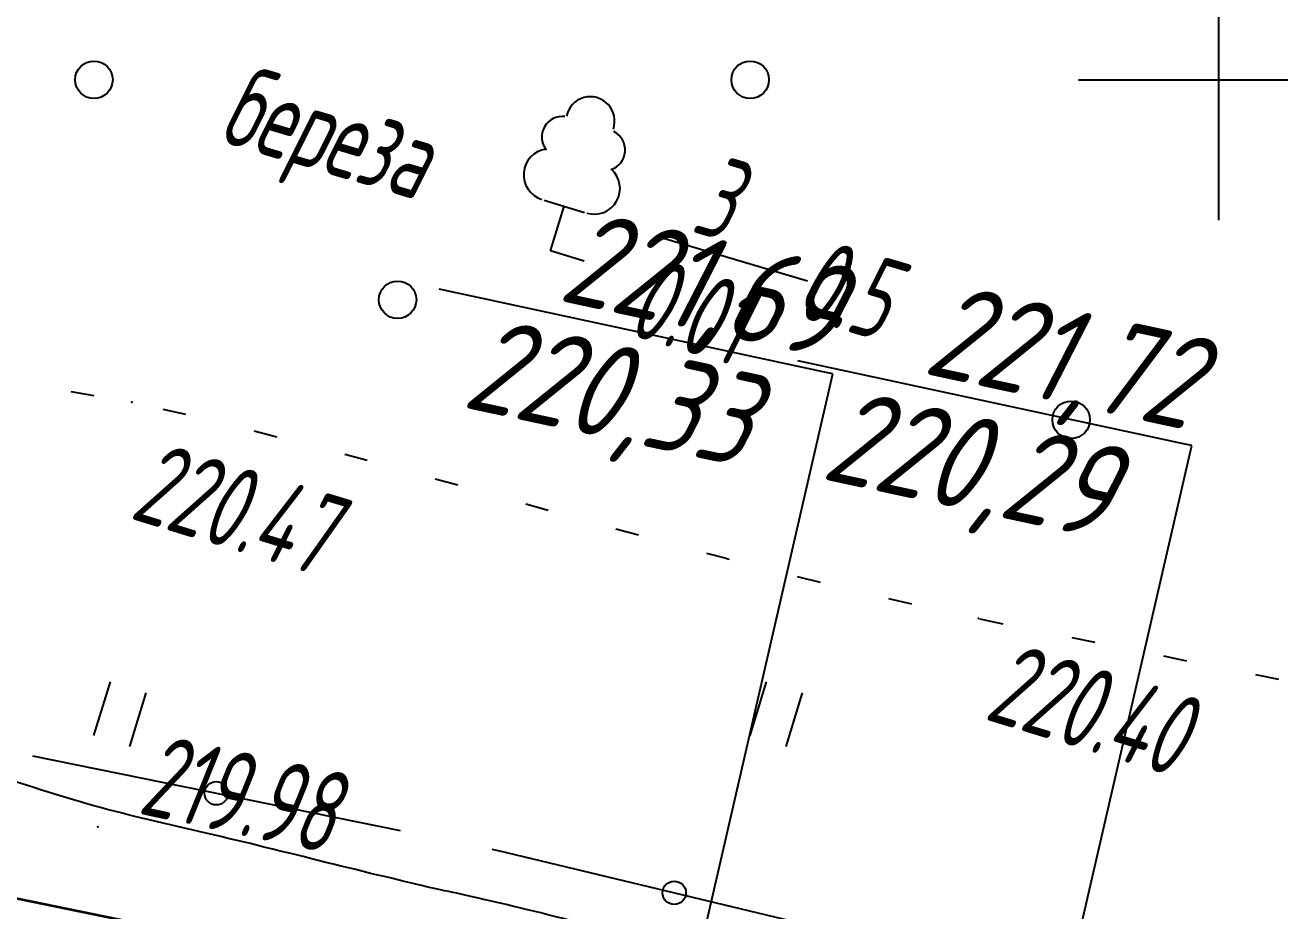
# Model space of a CAD drawing. Header units: millimetres. Extents: x -1799 to 6962, y -1020 to 4121.
# Drawn here: x 943.4 to 997, y 3043.2 to 3081 of the extents above; entities that cross this region are included whole.
import ezdxf
from ezdxf import colors
from ezdxf.entities.mleader import LeaderData, LeaderLine
from ezdxf.math import Vec2, Vec3

# ---------------------------------------------------------------- set-up
doc = ezdxf.new("R2010")
doc.units = ezdxf.units.MM
doc.linetypes.add('CONTI', pattern=[0])
doc.layers.add('10', color=1, linetype='Continuous', lineweight=35)
doc.layers.add('Отметки', color=5, linetype='Continuous', lineweight=30)
for name, color, linetype in [('GOR_BDEFAULT', 212, 'CONTI'), ('NAD_MDEFAULT', 7, 'CONTI'), ('PI_OTDEFAULT', 172, 'CONTI'), ('PI_TTDEFAULT', 5, 'CONTI'), ('PLN_O', 7, 'CONTI'), ('SETKR', 2, 'CONTI'), ('SIT_LDEFAULT', 7, 'CONTI'), ('USLZNDEFAULT', 7, 'CONTI'), ('ZAPSKDEFAULT', 7, 'CONTI')]:
    doc.layers.add(name, color=color, linetype=linetype)
doc.styles.add('eskd', font='spds.shx', dxfattribs={"width": 1.2, "oblique": 15})
doc.styles.add('ГОСТ', font='', dxfattribs={"oblique": 15, "height": 4})
doc.styles.get('ГОСТ').set_extended_font_data('GOST type A')

# ---------------------------------------------------------------- blocks, each defined once
blk = doc.blocks.new('BL_333')
at = {"color": 0}
for p, q in [((0, -6), (0, 6)), ((-6, 0), (6, 0))]:
    blk.add_line(p, q, dxfattribs=at)
blk = doc.blocks.new('BL_2002')
at = {"color": 0}
blk.add_circle((0, 0), 0.8, dxfattribs=at)
blk = doc.blocks.new('BL_2011')
at = {"color": 0}
for p, q in [((0, 0), (0, 2.4)), ((1.6, 0), (1.6, 2.4))]:
    blk.add_line(p, q, dxfattribs=at)
blk = doc.blocks.new('BL_104')
at = {"color": 0}
for p, q in [((-0.9, 2), (0.9, 2)), ((0, 0), (0, 2)), ((1.5, 0), (0, 0))]:
    blk.add_line(p, q, dxfattribs=at)
for centre, radius, start, end in [((0, 5.8), 1.04, 358, 185), ((-0.94, 4.8), 0.88, 100, 235), ((0.94, 4.8), 0.88, 305, 80), ((-1, 3.1), 1.1, 115, 270), ((1, 3.1), 1.1, 270, 65)]:
    blk.add_arc(centre, radius, start, end, dxfattribs=at)
blk = doc.blocks.new('_None')

msp = doc.modelspace()

# ---------------------------------------------------------------- linework, layer by layer
at = {"layer": '10'}
msp.add_lwpolyline([(-360.3940356235744, 3343.983480735135), (-65.03403562370477, 3344.8734807348), (87.15596437670501, 3350.8734807348), (108.6359643766864, 3348.193480735098), (148.5759643766305, 3330.113480735024), (255.0959643766491, 3267.823480734986), (280.3259643766305, 3251.413480734837), (314.6459643764629, 3229.093480734539), (366.2559643763325, 3197.31348073521), (410.9159643764815, 3168.513480735396), (446.7359643763139, 3154.31348073521), (486.3459643766491, 3141.693480735098), (517.0159643765746, 3127.883480735508), (586.8459643766491, 3116.463480734651), (604.335964376407, 3112.893480735284), (723.3059643766119, 3088.593480734539), (842.1059643764256, 3064.31348073521), (1030.225964376537, 3025.883480735508), (1104.975964376537, 3010.613480735024)], dxfattribs=at)
at = {"layer": 'GOR_BDEFAULT', "color": 212, "elevation": 220, "flags": 128}
msp.add_lwpolyline([(1029.211700376423, 3051.469216735487), (1028.951700376414, 3051.249215735507), (1028.671700376444, 3050.999215735507), (1028.361700376447, 3050.739212735009), (1028.03170037643, 3050.449212734972), (1027.691700376405, 3050.159211734695), (1027.331700376419, 3049.849213735585), (1026.971700376433, 3049.529213735287), (1026.601700376437, 3049.219216735487), (1026.221700376433, 3048.899216735189), (1025.861700376447, 3048.589211735328), (1025.501700376402, 3048.279213735287), (1025.151700376426, 3047.979210735683), (1024.8117003764, 3047.699212734972), (1024.501700376402, 3047.439217735467), (1024.201700376414, 3047.199212734972), (1023.941700376405, 3046.979210735683), (1023.691700376405, 3046.779213735287), (1023.471700376433, 3046.609215734911), (1023.28170037643, 3046.45921473523), (1023.101700376437, 3046.319214735565), (1022.931700376395, 3046.199212734972), (1022.79170037644, 3046.089211735328), (1022.651700376426, 3045.999215735507), (1022.53170037643, 3045.919213734952), (1022.421700376444, 3045.849213735585), (1022.321700376409, 3045.779213735287), (1022.221700376433, 3045.729210735683), (1022.121700376398, 3045.669213734952), (1022.03170037643, 3045.619217735169), (1021.941700376405, 3045.569214735565), (1021.851700376437, 3045.51921173503), (1021.751700376402, 3045.469216735487), (1021.661700376435, 3045.419213734952), (1021.5617003764, 3045.359215734911), (1021.461700376423, 3045.309212735307), (1021.361700376447, 3045.249215735507), (1021.261700376412, 3045.189217735467), (1021.151700376426, 3045.139214735863), (1021.051700376449, 3045.079216734891), (1020.941700376405, 3045.01921173503), (1020.831700376419, 3044.95921473523), (1020.721700376433, 3044.889214735863), (1020.601700376437, 3044.829216734891), (1020.491700376451, 3044.759217735765), (1020.371700376398, 3044.689217735467), (1020.241700376451, 3044.629212735606), (1020.121700376398, 3044.559212735307), (1020.001700376402, 3044.479210735683), (1019.871700376398, 3044.409211734695), (1019.741700376451, 3044.339211735328), (1019.611700376447, 3044.26921173503), (1019.471700376433, 3044.199212734972), (1019.341700376428, 3044.129212735606), (1019.201700376414, 3044.069214735565), (1019.0617003764, 3043.999215735507), (1018.921700376444, 3043.939217735467), (1018.771700376421, 3043.879212735606), (1018.631700376407, 3043.819214735565), (1018.481700376442, 3043.76921173503), (1018.331700376419, 3043.719216735487), (1018.181700376395, 3043.679215735209), (1018.03170037643, 3043.639214735863), (1017.881700376407, 3043.599213735585), (1017.721700376433, 3043.569214735565), (1017.571700376409, 3043.539216734854), (1017.411700376435, 3043.509217735765), (1017.251700376402, 3043.479210735683), (1017.091700376428, 3043.45921473523), (1016.921700376444, 3043.439217735467), (1016.751700376402, 3043.419213734952), (1016.591700376428, 3043.399216735189), (1016.421700376444, 3043.379212735606), (1016.241700376451, 3043.359215734911), (1016.071700376409, 3043.339211735328), (1015.891700376416, 3043.319214735565), (1015.721700376433, 3043.299218735111), (1015.53170037643, 3043.279213735287), (1015.351700376437, 3043.259217735765), (1015.171700376444, 3043.239212735009), (1014.981700376442, 3043.219216735487), (1014.79170037644, 3043.199212734972), (1014.601700376437, 3043.179215735209), (1014.411700376435, 3043.159211734695), (1014.211700376423, 3043.139214735863), (1014.011700376412, 3043.109215734911), (1013.8117003764, 3043.089211735328), (1013.611700376447, 3043.069214735565), (1013.401700376426, 3043.039216734854), (1013.201700376414, 3043.01921173503), (1012.991700376451, 3042.999215735507), (1012.78170037643, 3042.969216735487), (1012.5617003764, 3042.949212734972), (1012.341700376428, 3042.929215735209), (1012.131700376407, 3042.899216735189), (1011.901700376426, 3042.879212735606), (1011.681700376395, 3042.849213735585), (1011.451700376414, 3042.829216734891), (1011.221700376433, 3042.799218735111), (1010.991700376451, 3042.779213735287), (1010.761700376412, 3042.749215735507), (1010.521700376421, 3042.719216735487), (1010.28170037643, 3042.699212734972), (1010.03170037643, 3042.669213734952), (1009.79170037644, 3042.639214735863), (1009.53170037643, 3042.609215734911), (1009.28170037643, 3042.579216734891), (1009.021700376421, 3042.549218735111), (1008.761700376412, 3042.51921173503), (1008.481700376442, 3042.479210735683), (1008.201700376414, 3042.439217735467), (1007.901700376426, 3042.389214735863), (1007.591700376428, 3042.339211735328), (1007.271700376421, 3042.279213735287), (1006.931700376395, 3042.219216735487), (1006.571700376409, 3042.149216735189), (1006.191700376405, 3042.059212735307), (1005.79170037644, 3041.969216735487), (1005.361700376447, 3041.869217735169), (1004.911700376435, 3041.749215735507), (1004.431700376395, 3041.629212735606), (1003.931700376395, 3041.489212735009), (1003.401700376426, 3041.339211735328), (1002.851700376437, 3041.179215735209), (1002.28170037643, 3041.009217735765), (1001.701700376414, 3040.839211735328), (1001.121700376398, 3040.669213734952), (1000.521700376421, 3040.489212735009), (999.9317003763954, 3040.309212735307), (999.3317003764187, 3040.139214735863), (998.7517003764024, 3039.969216735487), (998.1717003764443, 3039.799218735111), (997.6117003764466, 3039.649216735189), (997.0717003764094, 3039.499215735507), (996.5517003764489, 3039.369217735169), (996.0517003764489, 3039.239212735009), (995.591700376428, 3039.139214735863), (995.1517003764257, 3039.049218735111), (994.7417003764513, 3038.969216735487), (994.3517003764373, 3038.909211734695), (993.981700376442, 3038.849213735585), (993.6417003764163, 3038.809212735307), (993.3117003764, 3038.76921173503), (992.9917003764513, 3038.749215735507), (992.6917003764047, 3038.729210735683), (992.4017003764257, 3038.719216735487), (992.1217003763977, 3038.70921473523), (991.841700376428, 3038.70921473523), (991.5717003764094, 3038.70921473523), (991.3117003764, 3038.719216735487), (991.0417003764396, 3038.719216735487), (990.771700376421, 3038.729210735683), (990.5017003764024, 3038.729210735683), (990.231700376442, 3038.739212735009), (989.9617003764233, 3038.739212735009), (989.6917003764047, 3038.749215735507), (989.411700376435, 3038.749215735507), (989.131700376407, 3038.759217735765), (988.8617003764466, 3038.76921173503), (988.5817003764187, 3038.76921173503), (988.3017003764489, 3038.779213735287), (988.0117003764117, 3038.789216734854), (987.731700376442, 3038.789216734854), (987.4417003764047, 3038.799218735111), (987.1517003764257, 3038.809212735307), (986.8717003763977, 3038.819214735565), (986.5717003764094, 3038.829216734891), (986.2817003764303, 3038.839211735328), (985.9917003764513, 3038.849213735585), (985.6917003764047, 3038.859215734911), (985.4017003764257, 3038.869217735169), (985.1017003764373, 3038.879212735606), (984.8017003764489, 3038.899216735189), (984.5017003764024, 3038.909211734695), (984.201700376414, 3038.929215735209), (983.9017003764257, 3038.949212734972), (983.591700376428, 3038.979210735683), (983.2917003764396, 3039.009217735765), (982.981700376442, 3039.039216734854), (982.6817003763954, 3039.069214735565), (982.3717003763977, 3039.109215734911), (982.0617003764, 3039.149216735189), (981.7517003764024, 3039.199212734972), (981.4417003764047, 3039.249215735507), (981.131700376407, 3039.299218735111), (980.8117003764, 3039.359215734911), (980.5017003764024, 3039.419213734952), (980.1917003764047, 3039.479210735683), (979.8717003763977, 3039.549218735111), (979.5517003764489, 3039.609215734911), (979.2417003764513, 3039.679215735209), (978.9217003764443, 3039.749215735507), (978.6017003764373, 3039.829216734891), (978.2817003764303, 3039.899216735189), (977.9617003764233, 3039.969216735487), (977.6417003764163, 3040.049218735111), (977.3217003764094, 3040.129212735606), (976.9917003764513, 3040.199212734972), (976.6717003764443, 3040.279213735287), (976.3517003764373, 3040.359215734911), (976.021700376421, 3040.439217735467), (975.701700376414, 3040.51921173503), (975.3717003763977, 3040.599213735585), (975.0417003764396, 3040.679215735209), (974.7117003764233, 3040.759217735765), (974.3917003764163, 3040.839211735328), (974.0617003764, 3040.919213734952), (973.731700376442, 3040.999215735507), (973.4017003764257, 3041.079216734891), (973.0717003764094, 3041.159211734695), (972.731700376442, 3041.249215735507), (972.4017003764257, 3041.329216734891), (972.0717003764094, 3041.409211734695), (971.7417003764513, 3041.489212735009), (971.4017003764257, 3041.579216734891), (971.0717003764094, 3041.659211734695), (970.7417003764513, 3041.739212735009), (970.4017003764257, 3041.829216734891), (970.0717003764094, 3041.909211734695), (969.731700376442, 3041.989212735009), (969.3917003764163, 3042.079216734891), (969.0617003764, 3042.159211734695), (968.7217003764326, 3042.239212735009), (968.3917003764163, 3042.329216734891), (968.0517003764489, 3042.409211734695), (967.7117003764233, 3042.489212735009), (967.381700376407, 3042.579216734891), (967.0417003764396, 3042.659211734695), (966.7117003764233, 3042.739212735009), (966.3717003763977, 3042.829216734891), (966.0517003764489, 3042.909211734695), (965.7217003764326, 3042.989212735009), (965.411700376435, 3043.069214735565), (965.1017003764373, 3043.139214735863), (964.7917003764396, 3043.219216735487), (964.5017003764024, 3043.289216734854), (964.2117003764233, 3043.359215734911), (963.9417003764047, 3043.429215735209), (963.6817003763954, 3043.489212735009), (963.4317003763954, 3043.549218735111), (963.1917003764047, 3043.599213735585), (962.9717003764326, 3043.649216735189), (962.7617003764117, 3043.699212734972), (962.5617003764, 3043.749215735507), (962.3717003763977, 3043.789216734854), (962.1917003764047, 3043.829216734891), (962.0117003764117, 3043.869217735169), (961.841700376428, 3043.909211734695), (961.661700376435, 3043.939217735467), (961.4917003764513, 3043.979210735683), (961.3117003764, 3044.01921173503), (961.131700376407, 3044.059212735307), (960.9417003764047, 3044.099213735585), (960.7417003764513, 3044.139214735863), (960.5417003764396, 3044.189217735467), (960.3217003764094, 3044.239212735009), (960.091700376428, 3044.299218735111), (959.841700376428, 3044.349213735585), (959.591700376428, 3044.409211734695), (959.3217003764094, 3044.479210735683), (959.0417003764396, 3044.549218735111), (958.7517003764024, 3044.619217735169), (958.4617003764233, 3044.689217735467), (958.1517003764257, 3044.759217735765), (957.841700376428, 3044.839211735328), (957.5317003764303, 3044.919213734952), (957.2117003764233, 3044.989212735009), (956.8917003764163, 3045.069214735565), (956.5717003764094, 3045.149216735189), (956.2417003764513, 3045.229210735683), (955.9217003764443, 3045.309212735307), (955.591700376428, 3045.399216735189), (955.271700376421, 3045.479210735683), (954.9417003764047, 3045.559212735307), (954.6217003763977, 3045.629212735606), (954.3017003764489, 3045.70921473523), (953.981700376442, 3045.789216734854), (953.661700376435, 3045.869217735169), (953.341700376428, 3045.949212734972), (953.0317003764303, 3046.029213735287), (952.7117003764233, 3046.099213735585), (952.3917003764163, 3046.179215735209), (952.0817003764187, 3046.249215735507), (951.771700376421, 3046.329216734891), (951.451700376414, 3046.399216735189), (951.1417003764163, 3046.479210735683), (950.8317003764187, 3046.549218735111), (950.521700376421, 3046.619217735169), (950.2217003764326, 3046.689217735467), (949.911700376435, 3046.759217735765), (949.6117003764466, 3046.829216734891), (949.3017003764489, 3046.899216735189), (949.0017003764024, 3046.979210735683), (948.701700376414, 3047.049218735111), (948.4017003764257, 3047.119217735169), (948.1017003764373, 3047.189217735467), (947.8117003764, 3047.259217735765), (947.5117003764117, 3047.339211735328), (947.2217003764326, 3047.409211734695), (946.9217003764443, 3047.489212735009), (946.631700376407, 3047.569214735565), (946.341700376428, 3047.649216735189), (946.0517003764489, 3047.729210735683), (945.771700376421, 3047.809212735307), (945.481700376442, 3047.899216735189), (945.201700376414, 3047.979210735683), (944.911700376435, 3048.069214735565), (944.631700376407, 3048.159211734695), (944.3517003764373, 3048.239212735009), (944.0717003764094, 3048.329216734891), (943.7917003764396, 3048.419213734952), (943.5117003764117, 3048.509217735765), (943.2417003764513, 3048.589211735328), (942.9617003764233, 3048.679215735209), (942.6917003764047, 3048.76921173503), (942.411700376435, 3048.859215734911), (942.1417003764163, 3048.939217735467), (941.8717003763977, 3049.029213735287), (941.6017003764373, 3049.109215734911), (941.3317003764187, 3049.199212734972), (941.0617003764, 3049.279213735287), (940.7917003764396, 3049.359215734911), (940.5317003764303, 3049.439217735467), (940.2617003764117, 3049.529213735287), (939.9917003764513, 3049.609215734911), (939.731700376442, 3049.689217735467), (939.4717003764326, 3049.76921173503), (939.201700376414, 3049.849213735585), (938.9417003764047, 3049.929215735209), (938.6817003763954, 3050.009217735765), (938.4217003764443, 3050.079216734891), (938.161700376435, 3050.159211734695), (937.911700376435, 3050.239212735009), (937.6517003764257, 3050.319214735565), (937.3917003764163, 3050.389214735863), (937.1417003764163, 3050.469216735487), (936.881700376407, 3050.549218735111), (936.631700376407, 3050.619217735169), (936.381700376407, 3050.699212734972), (936.1217003763977, 3050.779213735287), (935.8717003763977, 3050.849213735585), (935.6217003763977, 3050.929215735209), (935.3717003763977, 3050.999215735507), (935.1217003763977, 3051.069214735565), (934.8717003763977, 3051.149216735189), (934.631700376407, 3051.219216735487), (934.381700376407, 3051.289216734854), (934.131700376407, 3051.359215734911), (933.8917003764163, 3051.429215735209), (933.6417003764163, 3051.499215735507), (933.4017003764257, 3051.569214735565), (933.1517003764257, 3051.639214735863), (932.911700376435, 3051.70921473523), (932.661700376435, 3051.76921173503), (932.411700376435, 3051.829216734891), (932.1717003764443, 3051.889214735863), (931.9217003764443, 3051.949212734972), (931.6717003764443, 3051.999215735507), (931.4217003764443, 3052.059212735307), (931.1717003764443, 3052.109215734911), (930.9217003764443, 3052.149216735189), (930.6717003764443, 3052.199212734972), (930.411700376435, 3052.239212735009), (930.161700376435, 3052.279213735287), (929.9017003764257, 3052.319214735565), (929.6517003764257, 3052.349213735585), (929.3917003764163, 3052.389214735863), (929.131700376407, 3052.419213734952), (928.8717003763977, 3052.449212734972), (928.6117003764466, 3052.489212735009), (928.341700376428, 3052.51921173503), (928.0817003764187, 3052.559212735307), (927.8117003764, 3052.599213735585), (927.5517003764489, 3052.639214735863), (927.2817003764303, 3052.679215735209), (927.0117003764117, 3052.719216735487), (926.7517003764024, 3052.76921173503), (926.481700376442, 3052.819214735565), (926.2117003764233, 3052.869217735169), (925.9417003764047, 3052.929215735209), (925.661700376435, 3052.989212735009), (925.3917003764163, 3053.049218735111), (925.1217003763977, 3053.109215734911), (924.8517003764373, 3053.179215735209), (924.5817003764187, 3053.239212735009), (924.3117003764, 3053.309212735307), (924.0417003764396, 3053.379212735606), (923.7617003764117, 3053.439217735467), (923.4917003764513, 3053.509217735765), (923.2217003764326, 3053.579216734891), (922.951700376414, 3053.649216735189), (922.6917003764047, 3053.719216735487), (922.4217003764443, 3053.789216734854), (922.1517003764257, 3053.849213735585), (921.8917003764163, 3053.919213734952), (921.6217003763977, 3053.989212735009), (921.3617003764466, 3054.059212735307), (921.091700376428, 3054.119217735169), (920.8317003764187, 3054.189217735467), (920.5717003764094, 3054.259217735765), (920.3117003764, 3054.329216734891), (920.0517003764489, 3054.389214735863), (919.7917003764396, 3054.45921473523), (919.5317003764303, 3054.51921173503), (919.271700376421, 3054.589211735328), (919.0117003764117, 3054.659211734695), (918.7617003764117, 3054.719216735487), (918.5017003764024, 3054.789216734854), (918.2417003764513, 3054.859215734911), (917.9917003764513, 3054.919213734952), (917.731700376442, 3054.979210735683), (917.481700376442, 3055.049218735111), (917.231700376442, 3055.109215734911), (916.9717003764326, 3055.169213734952), (916.7217003764326, 3055.229210735683), (916.4617003764233, 3055.289216734854), (916.2117003764233, 3055.349213735585), (915.951700376414, 3055.409211734695), (915.701700376414, 3055.45921473523), (915.4417003764047, 3055.509217735765), (915.1817003763954, 3055.569214735565), (914.9217003764443, 3055.609215734911), (914.661700376435, 3055.659211734695), (914.4017003764257, 3055.699212734972), (914.1417003764163, 3055.749215735507), (913.881700376407, 3055.789216734854), (913.6217003763977, 3055.829216734891), (913.3517003764373, 3055.869217735169), (913.091700376428, 3055.899216735189), (912.8217003764094, 3055.939217735467), (912.5517003764489, 3055.979210735683), (912.2917003764396, 3056.009217735765), (912.021700376421, 3056.039216734854), (911.7417003764513, 3056.079216734891), (911.4717003764326, 3056.109215734911), (911.201700376414, 3056.139214735863), (910.9217003764443, 3056.179215735209), (910.6517003764257, 3056.20921473523), (910.3717003763977, 3056.239212735009), (910.091700376428, 3056.279213735287), (909.8117003764, 3056.309212735307), (909.5317003764303, 3056.349213735585), (909.2417003764513, 3056.379212735606), (908.9617003764233, 3056.409211734695), (908.6717003764443, 3056.449212734972), (908.381700376407, 3056.479210735683), (908.1017003764373, 3056.509217735765), (907.8117003764, 3056.549218735111), (907.5117003764117, 3056.579216734891), (907.2217003764326, 3056.619217735169), (906.9317003763954, 3056.649216735189), (906.631700376407, 3056.689217735467), (906.341700376428, 3056.719216735487), (906.0417003764396, 3056.759217735765), (905.7417003764513, 3056.799218735111), (905.4317003763954, 3056.839211735328), (905.1217003763977, 3056.889214735863), (904.8117003764, 3056.929215735209), (904.4917003764513, 3056.989212735009), (904.1717003764443, 3057.039216734854), (903.841700376428, 3057.109215734911), (903.5117003764117, 3057.169213734952), (903.1717003764443, 3057.249215735507), (902.8217003764094, 3057.329216734891), (902.4617003764233, 3057.419213734952), (902.091700376428, 3057.509217735765), (901.7217003764326, 3057.619217735169), (901.341700376428, 3057.729210735683), (900.951700376414, 3057.849213735585), (900.5617003764, 3057.979210735683), (900.1717003764443, 3058.099213735585), (899.771700376421, 3058.229210735683), (899.381700376407, 3058.359215734911), (898.981700376442, 3058.499215735507), (898.591700376428, 3058.629212735606), (898.2117003764233, 3058.749215735507), (897.8217003764094, 3058.879212735606), (897.451700376414, 3058.999215735507), (897.0817003764187, 3059.109215734911), (896.731700376442, 3059.20921473523), (896.381700376407, 3059.309212735307), (896.0517003764489, 3059.399216735189), (895.731700376442, 3059.469216735487), (895.4217003764443, 3059.539216734854), (895.1217003763977, 3059.599213735585), (894.8317003764187, 3059.659211734695), (894.5517003764489, 3059.699212734972), (894.2817003764303, 3059.739212735009), (894.0117003764117, 3059.779213735287), (893.7517003764024, 3059.809212735307), (893.4917003764513, 3059.839211735328), (893.231700376442, 3059.859215734911), (892.981700376442, 3059.879212735606), (892.731700376442, 3059.899216735189), (892.481700376442, 3059.919213734952), (892.231700376442, 3059.939217735467), (891.981700376442, 3059.949212734972), (891.731700376442, 3059.969216735487), (891.481700376442, 3059.989212735009), (891.2217003764326, 3060.009217735765), (890.9717003764326, 3060.029213735287), (890.7117003764233, 3060.039216734854), (890.451700376414, 3060.059212735307), (890.201700376414, 3060.079216734891), (889.9417003764047, 3060.099213735585), (889.6817003763954, 3060.119217735169), (889.411700376435, 3060.139214735863), (889.1517003764257, 3060.149216735189), (888.8917003764163, 3060.169213734952), (888.6217003763977, 3060.189217735467), (888.3617003764466, 3060.20921473523), (888.091700376428, 3060.229210735683), (887.8317003764187, 3060.249215735507), (887.5617003764, 3060.26921173503), (887.2917003764396, 3060.289216734854), (887.021700376421, 3060.309212735307), (886.7517003764024, 3060.329216734891), (886.4717003764326, 3060.349213735585), (886.201700376414, 3060.369217735169), (885.9317003763954, 3060.389214735863), (885.6517003764257, 3060.409211734695), (885.3717003763977, 3060.429215735209), (885.1017003764373, 3060.449212734972), (884.8217003764094, 3060.469216735487), (884.5417003764396, 3060.489212735009), (884.2617003764117, 3060.509217735765), (883.981700376442, 3060.529213735287), (883.701700376414, 3060.559212735307), (883.4217003764443, 3060.579216734891), (883.131700376407, 3060.599213735585), (882.8517003764373, 3060.629212735606), (882.5717003764094, 3060.659211734695), (882.2917003764396, 3060.699212734972), (882.0117003764117, 3060.729210735683), (881.7417003764513, 3060.779213735287), (881.4617003764233, 3060.829216734891), (881.1917003764047, 3060.879212735606), (880.911700376435, 3060.939217735467), (880.6517003764257, 3061.009217735765), (880.381700376407, 3061.089211735328), (880.1217003763977, 3061.179215735209), (879.8617003764466, 3061.26921173503), (879.6017003764373, 3061.369217735169), (879.3517003764373, 3061.479210735683), (879.1017003764373, 3061.599213735585), (878.8517003764373, 3061.719216735487), (878.6117003764466, 3061.849213735585), (878.3717003763977, 3061.989212735009), (878.131700376407, 3062.119217735169), (877.9017003764257, 3062.26921173503), (877.6717003764443, 3062.409211734695), (877.4417003764047, 3062.549218735111), (877.2217003764326, 3062.699212734972), (877.0017003764024, 3062.839211735328), (876.7817003764303, 3062.989212735009), (876.5717003764094, 3063.129212735606), (876.3617003764466, 3063.279213735287), (876.1517003764257, 3063.419213734952), (875.951700376414, 3063.549218735111), (875.7517003764024, 3063.689217735467), (875.5517003764489, 3063.819214735565), (875.3617003764466, 3063.949212734972), (875.161700376435, 3064.079216734891), (874.9717003764326, 3064.20921473523), (874.7917003764396, 3064.339211735328), (874.6017003764373, 3064.45921473523), (874.4217003764443, 3064.579216734891), (874.2417003764513, 3064.699212734972), (874.0717003764094, 3064.819214735565), (873.8917003764163, 3064.939217735467), (873.7217003764326, 3065.059212735307), (873.5517003764489, 3065.169213734952), (873.381700376407, 3065.279213735287), (873.2117003764233, 3065.399216735189), (873.021700376421, 3065.51921173503), (872.8217003764094, 3065.649216735189), (872.591700376428, 3065.779213735287), (872.3517003764373, 3065.919213734952), (872.0817003764187, 3066.079216734891), (871.771700376421, 3066.239212735009), (871.4317003763954, 3066.429215735209), (871.0517003764489, 3066.629212735606), (870.631700376407, 3066.839211735328), (870.1517003764257, 3067.079216734891), (869.631700376407, 3067.339211735328), (869.0417003764396, 3067.629212735606), (868.4017003764257, 3067.939217735467), (867.701700376414, 3068.26921173503), (866.9617003764233, 3068.619217735169), (866.1817003763954, 3068.989212735009), (865.3717003763977, 3069.369217735169), (864.5417003764396, 3069.759217735765), (863.701700376414, 3070.149216735189), (862.8517003764373, 3070.539216734854), (862.0117003764117, 3070.939217735467), (861.1817003763954, 3071.319214735565), (860.3717003763977, 3071.699212734972), (859.591700376428, 3072.059212735307), (858.841700376428, 3072.409211734695), (858.1517003764257, 3072.729210735683), (857.5017003764024, 3073.039216734854), (856.911700376435, 3073.309212735307), (856.3917003764163, 3073.559212735307), (855.911700376435, 3073.789216734854), (855.4917003764513, 3073.999215735507), (855.1117003764466, 3074.179215735209), (854.771700376421, 3074.349213735585), (854.4717003764326, 3074.499215735507), (854.2117003764233, 3074.629212735606), (853.9717003764326, 3074.749215735507), (853.7617003764117, 3074.859215734911), (853.5817003764187, 3074.95921473523), (853.411700376435, 3075.049218735111), (853.2617003764117, 3075.129212735606), (853.1117003764466, 3075.20921473523), (852.981700376442, 3075.289216734854), (852.841700376428, 3075.359215734911), (852.7117003764233, 3075.429215735209), (852.591700376428, 3075.499215735507), (852.4617003764233, 3075.569214735565), (852.341700376428, 3075.639214735863), (852.2217003764326, 3075.70921473523), (852.1017003764373, 3075.779213735287), (851.9917003764513, 3075.839211735328), (851.8717003763977, 3075.899216735189), (851.7617003764117, 3075.969216735487), (851.6517003764257, 3076.029213735287), (851.5517003764489, 3076.089211735328), (851.4417003764047, 3076.139214735863), (851.341700376428, 3076.199212734972), (851.2417003764513, 3076.259217735765), (851.1417003764163, 3076.309212735307), (851.0417003764396, 3076.369217735169), (850.951700376414, 3076.419213734952), (850.8517003764373, 3076.469216735487), (850.7517003764024, 3076.51921173503), (850.661700376435, 3076.569214735565), (850.5617003764, 3076.619217735169), (850.4617003764233, 3076.669213734952), (850.3617003764466, 3076.70921473523), (850.2517003764024, 3076.759217735765), (850.1417003764163, 3076.799218735111), (850.0317003764303, 3076.839211735328), (849.911700376435, 3076.879212735606), (849.7917003764396, 3076.919213734952), (849.661700376435, 3076.95921473523), (849.5317003764303, 3076.999215735507), (849.381700376407, 3077.029213735287), (849.2217003764326, 3077.069214735565), (849.0317003764303, 3077.119217735169), (848.8217003764094, 3077.169213734952), (848.5617003764, 3077.229210735683), (848.271700376421, 3077.299218735111), (847.9317003763954, 3077.389214735863), (847.5417003764396, 3077.489212735009), (847.091700376428, 3077.609215734911), (846.5817003764187, 3077.749215735507), (846.0017003764024, 3077.909211734695), (845.341700376428, 3078.099213735585), (844.6017003764373, 3078.309212735307), (843.771700376421, 3078.549218735111)], dxfattribs=at)
at = {"layer": 'NAD_MDEFAULT', "color": 0}
msp.add_line((970.5075243763949, 3071.922984735494), (976.798181376429, 3070.053749735852), dxfattribs=at)
at = {"layer": 'PI_TTDEFAULT', "color": 5}
for p in [(947.9717003764326, 3064.879212735606, 220.468), (984.091700376428, 3055.639214735863, 220.397), (946.521700376421, 3046.749215735507, 219.982)]:
    msp.add_point(p, dxfattribs=at)
at = {"layer": 'PLN_O'}
for p, q in [((943.731700376442, 3049.779213735287), (959.411700376435, 3046.589211735328)), ((963.3317003764187, 3045.789216734854), (963.661700376435, 3045.719216735487)), ((963.661700376435, 3045.719216735487), (978.8917003764163, 3042.059212735307))]:
    msp.add_line(p, q, dxfattribs=at)
for centre in [(951.5717003764094, 3048.179215735209), (971.1117003764466, 3043.929215735209)]:
    msp.add_circle(centre, 0.5, dxfattribs=at)
at = {"layer": 'SIT_LDEFAULT', "color": 7}
for p, q in [((945.3617003764466, 3065.329216734891), (946.341700376428, 3065.159211734695)), ((949.2917003764396, 3064.579216734891), (950.2617003764117, 3064.359215734911)), ((953.1817003763954, 3063.649216735189), (954.1517003764257, 3063.399216735189)), ((957.0617003764, 3062.649216735189), (957.271700376421, 3062.599213735585)), ((957.271700376421, 3062.599213735585), (958.0117003764117, 3062.399216735189)), ((960.911700376435, 3061.609215734911), (961.8717003763977, 3061.349213735585)), ((964.771700376421, 3060.539216734854), (965.731700376442, 3060.26921173503)), ((968.6217003763977, 3059.469216735487), (969.591700376428, 3059.20921473523)), ((972.481700376442, 3058.429215735209), (973.3217003764094, 3058.20921473523)), ((973.3217003764094, 3058.199212734972), (973.451700376414, 3058.169213734952)), ((976.3617003764466, 3057.439217735467), (977.3317003764187, 3057.189217735467)), ((980.2517003764024, 3056.489212735009), (981.231700376442, 3056.26921173503)), ((984.1517003764257, 3055.619217735169), (985.131700376407, 3055.419213734952)), ((988.0717003764094, 3054.829216734891), (989.0517003764489, 3054.629212735606)), ((991.9917003764513, 3054.039216734854), (992.9717003764326, 3053.839211735328)), ((995.911700376435, 3053.249215735507), (996.8917003764163, 3053.049218735111))]:
    msp.add_line(p, q, dxfattribs=at)

# ---------------------------------------------------------------- block references
at = {"layer": 'SETKR', "color": 82}
msp.add_blockref('BL_333', (994.3517003764373, 3078.639214735863), dxfattribs=at)
at = {"layer": 'USLZNDEFAULT', "color": 7, "rotation": 342.9999999999999}
msp.add_blockref('BL_104', (965.833725376413, 3071.329047735234), dxfattribs=at)
at = {"layer": 'ZAPSKDEFAULT', "color": 7, "rotation": 342.9999999999999}
for name, p in [('BL_2002', (946.3517003764373, 3078.639214735863)), ('BL_2002', (974.3517003764373, 3078.639214735863)), ('BL_2002', (959.3083983764027, 3069.247999735561)), ('BL_2002', (988.043744376404, 3064.124012735126)), ('BL_2011', (946.3517003764373, 3050.639214735863)), ('BL_2011', (974.3517003764373, 3050.639214735863))]:
    msp.add_blockref(name, p, dxfattribs=at)

# ---------------------------------------------------------------- texts
at = {"layer": 'NAD_MDEFAULT', "color": 7, "style": 'eskd', "oblique": 10, "width": 0.8}
for s, p in [(' береза', (950.2056603764158, 3076.447016735015)), (' 3', (970.3770723763828, 3072.584835735534)), (' 0.5', (974.8199713763988, 3068.986506735359)), (' 0.01', (967.6315183764182, 3068.202540735168))]:
    msp.add_text(s, height=3.5, rotation=343.450962, dxfattribs=at).set_placement(p)
at = {"layer": 'PI_OTDEFAULT', "color": 172, "style": 'eskd', "oblique": 10, "width": 0.8}
for s, rotation, p in [('220.47', 342.9999999999999, (947.8162003764392, 3059.932723734913)), ('220.40', 342.9999999999999, (984.2758103764008, 3051.364562735346)), ('219.98', 348, (948.1717003764443, 3047.329216734891))]:
    msp.add_text(s, height=3.5, rotation=rotation, dxfattribs=at).set_placement(p)
at = {"layer": 'Отметки', "color": 0, "style": 'ГОСТ', "oblique": 15}
for s, p in [('220,33', (961.9901995685159, 3064.678485999269, 126.574)), ('220,29', (977.3048731867548, 3061.61915311442, 126.574))]:
    msp.add_text(s, height=4, rotation=347.869565, dxfattribs=at).set_placement(p)

# ---------------------------------------------------------------- leaders
at = {"layer": 'Отметки', "ltscale": 0.2}
ml = msp.add_multileader_mtext('Standard', dxfattribs=at)
ml.set_content('221,69', color=256, style='ГОСТ')
ml.set_leader_properties()
ml.set_arrow_properties(name='NONE')
ml.build(insert=Vec2(0, 0))
ml.multileader.update_dxf_attribs({"text_left_attachment_type": 6, "text_right_attachment_type": 6, "dogleg_length": 0.36, "arrow_head_size": 2})
ctx = ml.context
ctx.base_point, ctx.arrow_head_size, ctx.landing_gap_size, ctx.plane_origin, ctx.plane_x_axis, ctx.plane_y_axis = Vec3(958.3777174814076, 3070.275547035501), 2, 0, Vec3(970.1319660665558, 2995.71899590866), Vec3(0.9776717513311015, -0.2101379229201071), Vec3(0.2101379229201071, 0.9776717513311015)
ctx.left_attachment, ctx.right_attachment, ctx.text_align_type = 6, 6, 2
notes = []
notes.append((ctx, [(1, (1, 1, 0), (977.8777223676243, 3066.08427269609), (-0.9776717513311015, 0.210137922920107), 0.36, [(0, [(969.4482259343004, 3029.447763265495)], 0, [])])]))
ctx.mtext.insert, ctx.mtext.text_direction, ctx.mtext.rotation, ctx.mtext.alignment, ctx.mtext.line_spacing_style, ctx.mtext.flow_direction = Vec3(978.4924851060587, 3070.657631706831), Vec3(0.9776717513311015, -0.2101379229201071), 6.071469276730427, 3, 2, 5
ml = msp.add_multileader_mtext('Standard', dxfattribs=at)
ml.set_content('221,72', color=256, style='ГОСТ')
ml.set_leader_properties()
ml.set_arrow_properties(name='NONE')
ml.build(insert=Vec2(0, 0))
ml.multileader.update_dxf_attribs({"text_left_attachment_type": 6, "text_right_attachment_type": 6, "dogleg_length": 0.36, "arrow_head_size": 2})
ctx = ml.context
ctx.base_point, ctx.arrow_head_size, ctx.landing_gap_size, ctx.plane_origin, ctx.plane_x_axis, ctx.plane_y_axis = Vec3(973.5560662624847, 3067.245515414686), 2, 0, Vec3(985.4466396847947, 2992.659663023812), Vec3(0.9776717513311015, -0.2101379229201071), Vec3(0.2101379229201071, 0.9776717513311015)
ctx.left_attachment, ctx.right_attachment, ctx.text_align_type = 6, 6, 2
notes.append((ctx, [(1, (1, 1, 0), (993.1923959858632, 3063.024939811242), (-0.9776717513311015, 0.210137922920107), 0.36, [(0, [(984.7628995525392, 3026.388430380647)], 0, [])])]))
ctx.mtext.insert, ctx.mtext.text_direction, ctx.mtext.rotation, ctx.mtext.alignment, ctx.mtext.line_spacing_style, ctx.mtext.flow_direction = Vec3(993.8071587242976, 3067.598298821983), Vec3(0.9776717513311015, -0.2101379229201071), 6.071469276730427, 3, 2, 5
for ctx, leaders in notes:
    for number, flags, end, landing, length, lines in leaders:
        leader = LeaderData()
        leader.index, (leader.has_last_leader_line, leader.has_dogleg_vector, leader.attachment_direction) = number, flags
        leader.last_leader_point, leader.dogleg_vector, leader.dogleg_length = Vec3(end), Vec3(landing), length
        for number, points, colour, breaks in lines:
            line = LeaderLine()
            line.index, line.vertices, line.color, line.breaks = number, Vec3.list(points), colors.encode_raw_color(colour), breaks
            leader.lines.append(line)
        ctx.leaders.append(leader)

doc.saveas('drawing.dxf')
